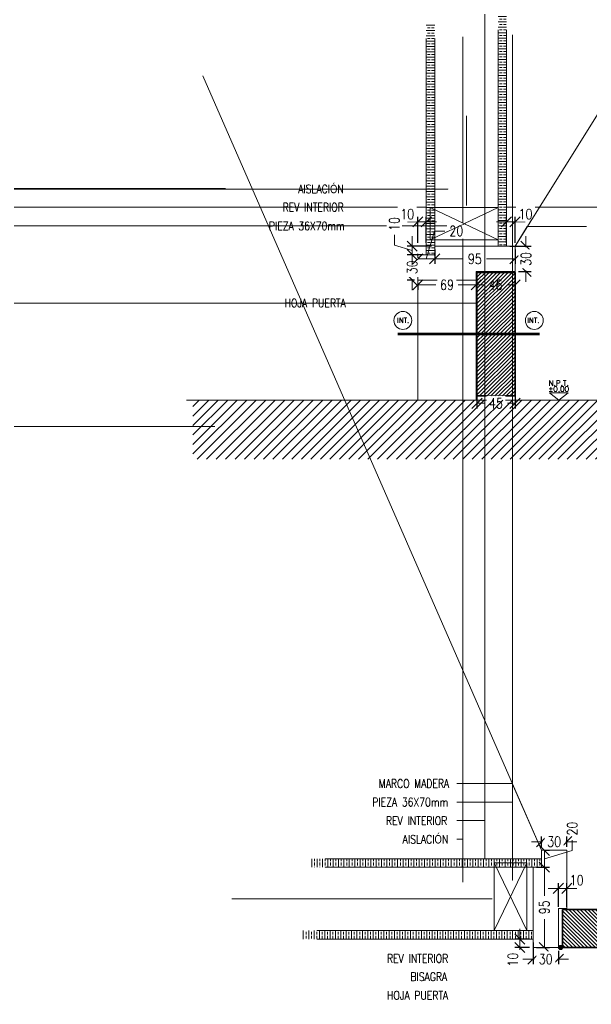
# Model space of a CAD drawing. Header units: metres. Extents: x -2 to 690, y -116 to 73.
# Drawn here: x 156.083 to 156.76, y 29.328 to 30.493 of the extents above; entities that cross this region are included whole.
import ezdxf
from ezdxf.enums import TextEntityAlignment as Align

# ---------------------------------------------------------------- set-up
doc = ezdxf.new("R2010")
doc.units = ezdxf.units.M
doc.header["$LTSCALE"] = 5
doc.header["$MEASUREMENT"] = 0
doc.layers.get('0').update_dxf_attribs({"color": 30})
doc.layers.get('DEFPOINTS').update_dxf_attribs({"color": 210})
for name, color, linetype, lineweight in [('A-ANNO-DIMS', 3, 'Continuous', 18), ('A-ANNO-SYMB', 3, 'Continuous', 18), ('A-ANNO-TEXT', 3, 'Continuous', 18), ('A-DETL-PATT', 8, 'Continuous', 18), ('A-ELEV-MBE1', 7, 'Continuous', 35), ('A-WALL-PATT', 8, 'Continuous', 18), ('A-WALL-STUD', 3, 'Continuous', 18)]:
    doc.layers.add(name, color=color, linetype=linetype, lineweight=lineweight)
doc.styles.add('E-ROMANS', font='romans.shx', dxfattribs={"width": 0.8})
doc.dimstyles.new('E-0010_TICK_12', dxfattribs={"dimscale": 0.001, "dimtxt": 12, "dimasz": 12, "dimexe": 6, "dimexo": 4, "dimgap": 6, "dimtad": 0, "dimdec": 0, "dimlfac": 1000, "dimzin": 0, "dimdsep": 46, "dimtxsty": 'E-ROMANS', "dimblk": 'OBLIQUE', "dimcen": 6, "dimclrd": 256, "dimclre": 256, "dimclrt": 256, "dimadec": 0, "dimazin": 0, "dimtfac": 1, "dimtdec": 0, "dimtmove": 1, "dimatfit": 3, "dimldrblk": 'OPEN90', "dimfxl": 1, "dimtfill": 1, "dimtolj": 1, "dimtzin": 0, "dimlwd": -1, "dimarcsym": 0})
doc.dimstyles.new('E-0100_TICK_12', dxfattribs={"dimscale": 0.001, "dimtxt": 120, "dimasz": 120, "dimexe": 60, "dimexo": 40, "dimgap": 60, "dimtad": 0, "dimzin": 0, "dimdsep": 46, "dimtxsty": 'E-ROMANS', "dimblk": 'OBLIQUE', "dimcen": 60, "dimclrd": 256, "dimclre": 256, "dimclrt": 256, "dimadec": 0, "dimazin": 0, "dimtfac": 1, "dimtmove": 1, "dimatfit": 3, "dimldrblk": 'OPEN90', "dimfxl": 1, "dimtfill": 1, "dimtolj": 1, "dimtzin": 0, "dimlwd": -1, "dimarcsym": 0})

# ---------------------------------------------------------------- blocks, each defined once
blk = doc.blocks.new('_Oblique')
at = {"color": 0, "linetype": 'ByBlock', "lineweight": -2}
blk.add_line((-0.5, -0.5), (0.5, 0.5), dxfattribs=at)
blk = doc.blocks.new('*D1726')
at = {"layer": 'A-ANNO-DIMS', "lineweight": -2, "transparency": 16777216}
for p, q in [((156.6244, 30.071), (156.6244, 30.0336)), ((156.6694, 30.071), (156.6694, 30.0336))]:
    blk.add_line(p, q, dxfattribs=at)
at = {"layer": 'A-ANNO-DIMS', "transparency": 16777216}
for p, q in [((156.6244, 30.0396), (156.6331, 30.0396)), ((156.6694, 30.0396), (156.6606, 30.0396))]:
    blk.add_line(p, q, dxfattribs=at)
at = {"layer": 'DEFPOINTS', "color": 0, "transparency": 16777216}
for p in [(156.6244, 30.075), (156.6694, 30.075), (156.6694, 30.0396)]:
    blk.add_point(p, dxfattribs=at)
at = {"layer": 'A-ANNO-DIMS', "transparency": 16777216, "xscale": 0.012, "yscale": 0.012, "zscale": 0.012, "rotation": 180}
blk.add_blockref('_Oblique', (156.6244, 30.0396), dxfattribs=at)
at = {"layer": 'A-ANNO-DIMS', "transparency": 16777216, "xscale": 0.012, "yscale": 0.012, "zscale": 0.012}
blk.add_blockref('_Oblique', (156.6694, 30.0396), dxfattribs=at)
at = {"layer": 'A-ANNO-DIMS', "transparency": 16777216, "insert": (156.6469, 30.0396), "char_height": 0.012, "attachment_point": 5, "style": 'E-ROMANS', "bg_fill": 3, "box_fill_scale": 1.25, "bg_fill_color": 256, "bg_fill_true_color": 13158600, "bg_fill_transparency": 0}
blk.add_mtext('\\A1;45', dxfattribs=at)
blk = doc.blocks.new('_Open90')
at = {"color": 0, "linetype": 'ByBlock', "lineweight": -2}
for p, q in [((0, 0), (-1, 0)), ((-0.5, 0.5), (0, 0)), ((0, 0), (-0.5, -0.5))]:
    blk.add_line(p, q, dxfattribs=at)
blk = doc.blocks.new('*D1891')
at = {"layer": 'A-ANNO-DIMS', "lineweight": -2, "transparency": 16777216}
for p, q in [((156.5544, 30.1814), (156.5544, 30.1737)), ((156.6234, 30.1814), (156.6234, 30.1737))]:
    blk.add_line(p, q, dxfattribs=at)
at = {"layer": 'A-ANNO-DIMS', "transparency": 16777216}
for p, q in [((156.5544, 30.1797), (156.5756, 30.1797)), ((156.6234, 30.1797), (156.6022, 30.1797))]:
    blk.add_line(p, q, dxfattribs=at)
at = {"layer": 'DEFPOINTS', "color": 0, "transparency": 16777216}
for p in [(156.5544, 30.1854), (156.6234, 30.1854), (156.6234, 30.1797)]:
    blk.add_point(p, dxfattribs=at)
at = {"layer": 'A-ANNO-DIMS', "transparency": 16777216, "xscale": 0.012, "yscale": 0.012, "zscale": 0.012, "rotation": 180}
blk.add_blockref('_Oblique', (156.5544, 30.1797), dxfattribs=at)
at = {"layer": 'A-ANNO-DIMS', "transparency": 16777216, "xscale": 0.012, "yscale": 0.012, "zscale": 0.012}
blk.add_blockref('_Oblique', (156.6234, 30.1797), dxfattribs=at)
at = {"layer": 'A-ANNO-DIMS', "transparency": 16777216, "insert": (156.5889, 30.1797), "char_height": 0.012, "attachment_point": 5, "style": 'E-ROMANS', "bg_fill": 3, "box_fill_scale": 1.25, "bg_fill_color": 256, "bg_fill_true_color": 13158600, "bg_fill_transparency": 0}
blk.add_mtext('\\A1;69', dxfattribs=at)
blk = doc.blocks.new('*D1892')
at = {"layer": 'A-ANNO-DIMS', "lineweight": -2, "transparency": 16777216}
for p, q in [((156.6234, 30.1914), (156.6234, 30.1737)), ((156.6694, 30.1914), (156.6694, 30.1737))]:
    blk.add_line(p, q, dxfattribs=at)
at = {"layer": 'A-ANNO-DIMS', "transparency": 16777216}
for p, q in [((156.6234, 30.1797), (156.6326, 30.1797)), ((156.6694, 30.1797), (156.6601, 30.1797))]:
    blk.add_line(p, q, dxfattribs=at)
at = {"layer": 'DEFPOINTS', "color": 0, "transparency": 16777216}
for p in [(156.6234, 30.1954), (156.6694, 30.1954), (156.6694, 30.1797)]:
    blk.add_point(p, dxfattribs=at)
at = {"layer": 'A-ANNO-DIMS', "transparency": 16777216, "xscale": 0.012, "yscale": 0.012, "zscale": 0.012, "rotation": 180}
blk.add_blockref('_Oblique', (156.6234, 30.1797), dxfattribs=at)
at = {"layer": 'A-ANNO-DIMS', "transparency": 16777216, "xscale": 0.012, "yscale": 0.012, "zscale": 0.012}
blk.add_blockref('_Oblique', (156.6694, 30.1797), dxfattribs=at)
at = {"layer": 'A-ANNO-DIMS', "transparency": 16777216, "insert": (156.6464, 30.1797), "char_height": 0.012, "attachment_point": 5, "style": 'E-ROMANS', "bg_fill": 3, "box_fill_scale": 1.25, "bg_fill_color": 256, "bg_fill_true_color": 13158600, "bg_fill_transparency": 0}
blk.add_mtext('\\A1;46', dxfattribs=at)
blk = doc.blocks.new('*D1727')
at = {"layer": 'A-ANNO-DIMS', "lineweight": -2, "transparency": 16777216}
for p, q in [((156.6947, 29.4907), (156.7101, 29.4907)), ((156.6947, 29.3957), (156.7101, 29.3957))]:
    blk.add_line(p, q, dxfattribs=at)
at = {"layer": 'A-ANNO-DIMS', "transparency": 16777216}
for p, q in [((156.7041, 29.4907), (156.7041, 29.457)), ((156.7041, 29.3957), (156.7041, 29.4294))]:
    blk.add_line(p, q, dxfattribs=at)
at = {"layer": 'DEFPOINTS', "color": 0, "transparency": 16777216}
for p in [(156.6907, 29.4907), (156.6907, 29.3957), (156.7041, 29.3957)]:
    blk.add_point(p, dxfattribs=at)
at = {"layer": 'A-ANNO-DIMS', "transparency": 16777216, "xscale": 0.012, "yscale": 0.012, "zscale": 0.012}
for p, rotation in [((156.7041, 29.4907), 90), ((156.7041, 29.3957), 270)]:
    blk.add_blockref('_Oblique', p, dxfattribs=dict(at, rotation=rotation))
at = {"layer": 'A-ANNO-DIMS', "transparency": 16777216, "insert": (156.7041, 29.4432), "char_height": 0.012, "attachment_point": 5, "rotation": 90, "style": 'E-ROMANS', "bg_fill": 3, "box_fill_scale": 1.25, "bg_fill_color": 256, "bg_fill_true_color": 13158600, "bg_fill_transparency": 0}
blk.add_mtext('\\A1;95', dxfattribs=at)
blk = doc.blocks.new('*D1893')
at = {"layer": 'A-ANNO-DIMS', "lineweight": -2, "transparency": 16777216}
for p, q in [((156.6907, 29.4017), (156.6907, 29.376)), ((156.7207, 29.3917), (156.7207, 29.376))]:
    blk.add_line(p, q, dxfattribs=at)
at = {"layer": 'A-ANNO-DIMS', "transparency": 16777216}
for p, q in [((156.6907, 29.382), (156.6787, 29.382)), ((156.6907, 29.382), (156.6919, 29.382)), ((156.7207, 29.382), (156.7195, 29.382)), ((156.7207, 29.382), (156.7327, 29.382))]:
    blk.add_line(p, q, dxfattribs=at)
at = {"layer": 'DEFPOINTS', "color": 0, "transparency": 16777216}
blk.add_point((156.6907, 29.4057), dxfattribs=at)
at = {"layer": 'A-ANNO-DIMS', "transparency": 16777216, "xscale": 0.012, "yscale": 0.012, "zscale": 0.012}
blk.add_blockref('_Oblique', (156.6907, 29.382), dxfattribs=at)
at = {"layer": 'A-ANNO-DIMS', "transparency": 16777216, "xscale": 0.012, "yscale": 0.012, "zscale": 0.012, "rotation": 180}
blk.add_blockref('_Oblique', (156.7207, 29.382), dxfattribs=at)
at = {"layer": 'A-ANNO-DIMS', "transparency": 16777216, "insert": (156.7057, 29.382), "char_height": 0.012, "attachment_point": 5, "style": 'E-ROMANS', "bg_fill": 3, "box_fill_scale": 1.25, "bg_fill_color": 256, "bg_fill_true_color": 13158600, "bg_fill_transparency": 0}
blk.add_mtext('\\A1;30', dxfattribs=at)
at = {"layer": 'DEFPOINTS', "color": 0, "transparency": 16777216}
for p in [(156.7207, 29.3957), (156.6907, 29.382)]:
    blk.add_point(p, dxfattribs=at)
blk = doc.blocks.new('*D1894')
at = {"layer": 'A-ANNO-DIMS', "transparency": 16777216}
for p, q in [((156.7371, 29.5106), (156.7371, 29.5226)), ((156.7041, 29.4907), (156.7041, 29.5107)), ((156.7041, 29.5007), (156.7371, 29.5106))]:
    blk.add_line(p, q, dxfattribs=at)
at = {"layer": 'A-ANNO-DIMS', "lineweight": -2, "transparency": 16777216}
for p, q in [((156.7047, 29.5107), (156.7101, 29.5107)), ((156.7047, 29.4907), (156.7101, 29.4907))]:
    blk.add_line(p, q, dxfattribs=at)
at = {"layer": 'DEFPOINTS', "color": 0, "transparency": 16777216}
for p in [(156.7007, 29.5107), (156.7041, 29.5107), (156.7007, 29.4907)]:
    blk.add_point(p, dxfattribs=at)
at = {"layer": 'A-ANNO-DIMS', "transparency": 16777216, "xscale": 0.012, "yscale": 0.012, "zscale": 0.012}
for p, rotation in [((156.7041, 29.5107), 90), ((156.7041, 29.4907), 270)]:
    blk.add_blockref('_Oblique', p, dxfattribs=dict(at, rotation=rotation))
at = {"layer": 'A-ANNO-DIMS', "transparency": 16777216, "insert": (156.7371, 29.5364), "char_height": 0.012, "attachment_point": 5, "rotation": 90, "style": 'E-ROMANS', "bg_fill": 3, "box_fill_scale": 1.25, "bg_fill_color": 256, "bg_fill_true_color": 13158600, "bg_fill_transparency": 0}
blk.add_mtext('\\A1;20', dxfattribs=at)
blk = doc.blocks.new('*D1895')
at = {"layer": 'A-ANNO-DIMS', "transparency": 16777216}
for p, q in [((156.7007, 29.5209), (156.6887, 29.5209)), ((156.7007, 29.5209), (156.7019, 29.5209)), ((156.7307, 29.5209), (156.7295, 29.5209)), ((156.7307, 29.5209), (156.7427, 29.5209))]:
    blk.add_line(p, q, dxfattribs=at)
at = {"layer": 'A-ANNO-DIMS', "lineweight": -2, "transparency": 16777216}
for p, q in [((156.7007, 29.5147), (156.7007, 29.5269)), ((156.7307, 29.5147), (156.7307, 29.5269))]:
    blk.add_line(p, q, dxfattribs=at)
at = {"layer": 'A-ANNO-DIMS', "transparency": 16777216, "xscale": 0.012, "yscale": 0.012, "zscale": 0.012}
blk.add_blockref('_Oblique', (156.7007, 29.5209), dxfattribs=at)
at = {"layer": 'A-ANNO-DIMS', "transparency": 16777216, "xscale": 0.012, "yscale": 0.012, "zscale": 0.012, "rotation": 180}
blk.add_blockref('_Oblique', (156.7307, 29.5209), dxfattribs=at)
at = {"layer": 'A-ANNO-DIMS', "transparency": 16777216, "insert": (156.7157, 29.5209), "char_height": 0.012, "attachment_point": 5, "style": 'E-ROMANS', "bg_fill": 3, "box_fill_scale": 1.25, "bg_fill_color": 256, "bg_fill_true_color": 13158600, "bg_fill_transparency": 0}
blk.add_mtext('\\A1;30', dxfattribs=at)
at = {"layer": 'DEFPOINTS', "color": 0, "transparency": 16777216}
for p in [(156.7307, 29.5209), (156.7007, 29.5107), (156.7307, 29.5107)]:
    blk.add_point(p, dxfattribs=at)
blk = doc.blocks.new('*D1728')
at = {"layer": 'A-ANNO-DIMS', "transparency": 16777216}
for p, q in [((156.7207, 29.4657), (156.7087, 29.4657)), ((156.7307, 29.4657), (156.7427, 29.4657))]:
    blk.add_line(p, q, dxfattribs=at)
at = {"layer": 'A-ANNO-DIMS', "lineweight": -2, "transparency": 16777216}
for p, q in [((156.7207, 29.4439), (156.7207, 29.4717)), ((156.7307, 29.4439), (156.7307, 29.4717))]:
    blk.add_line(p, q, dxfattribs=at)
at = {"layer": 'DEFPOINTS', "color": 0, "transparency": 16777216}
for p in [(156.7207, 29.4399), (156.7307, 29.4399)]:
    blk.add_point(p, dxfattribs=at)
at = {"layer": 'A-ANNO-DIMS', "transparency": 16777216, "insert": (156.7424, 29.4753), "char_height": 0.012, "attachment_point": 5, "style": 'E-ROMANS', "bg_fill": 3, "box_fill_scale": 1.25, "bg_fill_color": 256, "bg_fill_true_color": 13158600, "bg_fill_transparency": 0}
blk.add_mtext('\\A1;10', dxfattribs=at)
at = {"layer": 'A-ANNO-DIMS', "transparency": 16777216}
blk.add_line((156.7207, 29.4657), (156.7307, 29.4657), dxfattribs=at)
at = {"layer": 'DEFPOINTS', "color": 0, "transparency": 16777216}
blk.add_point((156.7307, 29.4657), dxfattribs=at)
at = {"layer": 'A-ANNO-DIMS', "transparency": 16777216, "xscale": 0.012, "yscale": 0.012, "zscale": 0.012}
blk.add_blockref('_Oblique', (156.7207, 29.4657), dxfattribs=at)
at = {"layer": 'A-ANNO-DIMS', "transparency": 16777216, "xscale": 0.012, "yscale": 0.012, "zscale": 0.012, "rotation": 180}
blk.add_blockref('_Oblique', (156.7307, 29.4657), dxfattribs=at)
blk = doc.blocks.new('*D1744')
at = {"layer": 'A-ANNO-DIMS', "lineweight": -2, "transparency": 16777216}
for p, q in [((156.5744, 30.2214), (156.5744, 30.2044)), ((156.6694, 30.2214), (156.6694, 30.2044))]:
    blk.add_line(p, q, dxfattribs=at)
at = {"layer": 'A-ANNO-DIMS', "transparency": 16777216}
for p, q in [((156.5744, 30.2104), (156.6081, 30.2104)), ((156.6694, 30.2104), (156.6356, 30.2104))]:
    blk.add_line(p, q, dxfattribs=at)
at = {"layer": 'DEFPOINTS', "color": 0, "transparency": 16777216}
for p in [(156.5744, 30.2254), (156.6694, 30.2254), (156.6694, 30.2104)]:
    blk.add_point(p, dxfattribs=at)
at = {"layer": 'A-ANNO-DIMS', "transparency": 16777216, "xscale": 0.012, "yscale": 0.012, "zscale": 0.012, "rotation": 180}
blk.add_blockref('_Oblique', (156.5744, 30.2104), dxfattribs=at)
at = {"layer": 'A-ANNO-DIMS', "transparency": 16777216, "xscale": 0.012, "yscale": 0.012, "zscale": 0.012}
blk.add_blockref('_Oblique', (156.6694, 30.2104), dxfattribs=at)
at = {"layer": 'A-ANNO-DIMS', "transparency": 16777216, "insert": (156.6219, 30.2104), "char_height": 0.012, "attachment_point": 5, "style": 'E-ROMANS', "bg_fill": 3, "box_fill_scale": 1.25, "bg_fill_color": 256, "bg_fill_true_color": 13158600, "bg_fill_transparency": 0}
blk.add_mtext('\\A1;95', dxfattribs=at)
blk = doc.blocks.new('*D1745')
at = {"layer": 'A-ANNO-DIMS', "transparency": 16777216}
for p, q in [((156.6823, 30.2254), (156.6823, 30.2374)), ((156.6823, 30.2254), (156.6823, 30.2241)), ((156.6823, 30.1954), (156.6823, 30.1966)), ((156.6823, 30.1954), (156.6823, 30.1834))]:
    blk.add_line(p, q, dxfattribs=at)
at = {"layer": 'A-ANNO-DIMS', "lineweight": -2, "transparency": 16777216}
for p, q in [((156.6634, 30.2254), (156.6883, 30.2254)), ((156.6734, 30.1954), (156.6883, 30.1954))]:
    blk.add_line(p, q, dxfattribs=at)
at = {"layer": 'DEFPOINTS', "color": 0, "transparency": 16777216}
blk.add_point((156.6594, 30.2254), dxfattribs=at)
at = {"layer": 'A-ANNO-DIMS', "transparency": 16777216, "xscale": 0.012, "yscale": 0.012, "zscale": 0.012}
for p, rotation in [((156.6823, 30.2254), 270), ((156.6823, 30.1954), 90)]:
    blk.add_blockref('_Oblique', p, dxfattribs=dict(at, rotation=rotation))
at = {"layer": 'A-ANNO-DIMS', "transparency": 16777216, "insert": (156.6823, 30.2104), "char_height": 0.012, "attachment_point": 5, "rotation": 90, "style": 'E-ROMANS', "bg_fill": 3, "box_fill_scale": 1.25, "bg_fill_color": 256, "bg_fill_true_color": 13158600, "bg_fill_transparency": 0}
blk.add_mtext('\\A1;30', dxfattribs=at)
at = {"layer": 'DEFPOINTS', "color": 0, "transparency": 16777216}
for p in [(156.6823, 30.2254), (156.6694, 30.1954)]:
    blk.add_point(p, dxfattribs=at)
blk = doc.blocks.new('*D1746')
at = {"layer": 'A-ANNO-DIMS', "transparency": 16777216}
for p, q in [((156.5477, 30.2154), (156.5477, 30.2274)), ((156.5477, 30.2154), (156.5477, 30.2141)), ((156.5477, 30.1854), (156.5477, 30.1866)), ((156.5477, 30.1854), (156.5477, 30.1734))]:
    blk.add_line(p, q, dxfattribs=at)
at = {"layer": 'A-ANNO-DIMS', "lineweight": -2, "transparency": 16777216}
for p, q in [((156.5504, 30.2154), (156.5417, 30.2154)), ((156.5504, 30.1854), (156.5417, 30.1854))]:
    blk.add_line(p, q, dxfattribs=at)
at = {"layer": 'A-ANNO-DIMS', "transparency": 16777216, "xscale": 0.012, "yscale": 0.012, "zscale": 0.012}
for p, rotation in [((156.5477, 30.2154), 270), ((156.5477, 30.1854), 90)]:
    blk.add_blockref('_Oblique', p, dxfattribs=dict(at, rotation=rotation))
at = {"layer": 'A-ANNO-DIMS', "transparency": 16777216, "insert": (156.5477, 30.2004), "char_height": 0.012, "attachment_point": 5, "rotation": 90, "style": 'E-ROMANS', "bg_fill": 3, "box_fill_scale": 1.25, "bg_fill_color": 256, "bg_fill_true_color": 13158600, "bg_fill_transparency": 0}
blk.add_mtext('\\A1;30', dxfattribs=at)
at = {"layer": 'DEFPOINTS', "color": 0, "transparency": 16777216}
for p in [(156.5544, 30.2154), (156.5477, 30.1854), (156.5544, 30.1854)]:
    blk.add_point(p, dxfattribs=at)
blk = doc.blocks.new('*D1747')
at = {"layer": 'A-ANNO-DIMS', "transparency": 16777216}
for p, q in [((156.5267, 30.2267), (156.5267, 30.2387)), ((156.5477, 30.2254), (156.5477, 30.2374)), ((156.5477, 30.2204), (156.5267, 30.2267)), ((156.5477, 30.2154), (156.5477, 30.2254)), ((156.5477, 30.2154), (156.5477, 30.2254)), ((156.5477, 30.2154), (156.5477, 30.2034))]:
    blk.add_line(p, q, dxfattribs=at)
at = {"layer": 'A-ANNO-DIMS', "lineweight": -2, "transparency": 16777216}
for p, q in [((156.5704, 30.2254), (156.5417, 30.2254)), ((156.5604, 30.2154), (156.5417, 30.2154))]:
    blk.add_line(p, q, dxfattribs=at)
at = {"layer": 'DEFPOINTS', "color": 0, "transparency": 16777216}
for p in [(156.5477, 30.2254), (156.5744, 30.2254), (156.5644, 30.2154)]:
    blk.add_point(p, dxfattribs=at)
at = {"layer": 'A-ANNO-DIMS', "transparency": 16777216, "xscale": 0.012, "yscale": 0.012, "zscale": 0.012}
for p, rotation in [((156.5477, 30.2254), 270), ((156.5477, 30.2154), 90)]:
    blk.add_blockref('_Oblique', p, dxfattribs=dict(at, rotation=rotation))
at = {"layer": 'A-ANNO-DIMS', "transparency": 16777216, "insert": (156.5267, 30.2518), "char_height": 0.012, "attachment_point": 5, "rotation": 90, "style": 'E-ROMANS', "bg_fill": 3, "box_fill_scale": 1.25, "bg_fill_color": 256, "bg_fill_true_color": 13158600, "bg_fill_transparency": 0}
blk.add_mtext('\\A1;10', dxfattribs=at)
blk = doc.blocks.new('*D1748')
at = {"layer": 'A-ANNO-DIMS', "transparency": 16777216}
for p, q in [((156.5544, 30.2543), (156.5424, 30.2543)), ((156.5644, 30.2543), (156.5764, 30.2543))]:
    blk.add_line(p, q, dxfattribs=at)
at = {"layer": 'A-ANNO-DIMS', "lineweight": -2, "transparency": 16777216}
for p, q in [((156.5544, 30.2294), (156.5544, 30.2603)), ((156.5644, 30.2294), (156.5644, 30.2603))]:
    blk.add_line(p, q, dxfattribs=at)
at = {"layer": 'DEFPOINTS', "color": 0, "transparency": 16777216}
for p in [(156.5644, 30.2543), (156.5544, 30.2254), (156.5644, 30.2254)]:
    blk.add_point(p, dxfattribs=at)
at = {"layer": 'A-ANNO-DIMS', "transparency": 16777216, "insert": (156.5419, 30.2634), "char_height": 0.012, "attachment_point": 5, "style": 'E-ROMANS', "bg_fill": 3, "box_fill_scale": 1.25, "bg_fill_color": 256, "bg_fill_true_color": 13158600, "bg_fill_transparency": 0}
blk.add_mtext('\\A1;10', dxfattribs=at)
at = {"layer": 'A-ANNO-DIMS', "transparency": 16777216}
blk.add_line((156.5544, 30.2543), (156.5644, 30.2543), dxfattribs=at)
at = {"layer": 'A-ANNO-DIMS', "transparency": 16777216, "xscale": 0.012, "yscale": 0.012, "zscale": 0.012}
blk.add_blockref('_Oblique', (156.5544, 30.2543), dxfattribs=at)
at = {"layer": 'A-ANNO-DIMS', "transparency": 16777216, "xscale": 0.012, "yscale": 0.012, "zscale": 0.012, "rotation": 180}
blk.add_blockref('_Oblique', (156.5644, 30.2543), dxfattribs=at)
blk = doc.blocks.new('*D1749')
at = {"layer": 'A-ANNO-DIMS', "transparency": 16777216}
for p, q in [((156.6594, 30.2543), (156.6474, 30.2543)), ((156.6694, 30.2543), (156.6814, 30.2543))]:
    blk.add_line(p, q, dxfattribs=at)
at = {"layer": 'A-ANNO-DIMS', "lineweight": -2, "transparency": 16777216}
for p, q in [((156.6594, 30.2294), (156.6594, 30.2603)), ((156.6694, 30.2294), (156.6694, 30.2603))]:
    blk.add_line(p, q, dxfattribs=at)
at = {"layer": 'DEFPOINTS', "color": 0, "transparency": 16777216}
for p in [(156.6594, 30.2543), (156.6594, 30.2254), (156.6694, 30.2254)]:
    blk.add_point(p, dxfattribs=at)
at = {"layer": 'A-ANNO-DIMS', "transparency": 16777216, "insert": (156.6818, 30.2634), "char_height": 0.012, "attachment_point": 5, "style": 'E-ROMANS', "bg_fill": 3, "box_fill_scale": 1.25, "bg_fill_color": 256, "bg_fill_true_color": 13158600, "bg_fill_transparency": 0}
blk.add_mtext('\\A1;10', dxfattribs=at)
at = {"layer": 'A-ANNO-DIMS', "transparency": 16777216}
blk.add_line((156.6694, 30.2543), (156.6594, 30.2543), dxfattribs=at)
at = {"layer": 'A-ANNO-DIMS', "transparency": 16777216, "xscale": 0.012, "yscale": 0.012, "zscale": 0.012}
blk.add_blockref('_Oblique', (156.6594, 30.2543), dxfattribs=at)
at = {"layer": 'A-ANNO-DIMS', "transparency": 16777216, "xscale": 0.012, "yscale": 0.012, "zscale": 0.012, "rotation": 180}
blk.add_blockref('_Oblique', (156.6694, 30.2543), dxfattribs=at)
blk = doc.blocks.new('*D1750')
at = {"layer": 'A-ANNO-DIMS', "transparency": 16777216}
for p, q in [((156.5644, 30.2104), (156.5743, 30.2434)), ((156.5743, 30.2434), (156.5863, 30.2434)), ((156.5544, 30.2104), (156.5744, 30.2104))]:
    blk.add_line(p, q, dxfattribs=at)
at = {"layer": 'A-ANNO-DIMS', "lineweight": -2, "transparency": 16777216}
for p, q in [((156.5544, 30.2144), (156.5544, 30.2164)), ((156.5744, 30.2144), (156.5744, 30.2164))]:
    blk.add_line(p, q, dxfattribs=at)
at = {"layer": 'DEFPOINTS', "color": 0, "transparency": 16777216}
for p in [(156.5544, 30.2104), (156.5744, 30.2104), (156.5744, 30.2104)]:
    blk.add_point(p, dxfattribs=at)
at = {"layer": 'A-ANNO-DIMS', "transparency": 16777216, "xscale": 0.012, "yscale": 0.012, "zscale": 0.012, "rotation": 180}
blk.add_blockref('_Oblique', (156.5544, 30.2104), dxfattribs=at)
at = {"layer": 'A-ANNO-DIMS', "transparency": 16777216, "xscale": 0.012, "yscale": 0.012, "zscale": 0.012}
blk.add_blockref('_Oblique', (156.5744, 30.2104), dxfattribs=at)
at = {"layer": 'A-ANNO-DIMS', "transparency": 16777216, "insert": (156.6, 30.2434), "char_height": 0.012, "attachment_point": 5, "style": 'E-ROMANS', "bg_fill": 3, "box_fill_scale": 1.25, "bg_fill_color": 256, "bg_fill_true_color": 13158600, "bg_fill_transparency": 0}
blk.add_mtext('\\A1;20', dxfattribs=at)
blk = doc.blocks.new('*D1757')
at = {"layer": 'A-ANNO-DIMS', "transparency": 16777216}
for p, q in [((156.675, 29.4057), (156.675, 29.4177)), ((156.675, 29.3957), (156.675, 29.3837))]:
    blk.add_line(p, q, dxfattribs=at)
at = {"layer": 'A-ANNO-DIMS', "lineweight": -2, "transparency": 16777216}
for p, q in [((156.6867, 29.4057), (156.669, 29.4057)), ((156.6867, 29.3957), (156.669, 29.3957))]:
    blk.add_line(p, q, dxfattribs=at)
at = {"layer": 'DEFPOINTS', "color": 0, "transparency": 16777216}
for p in [(156.675, 29.4057), (156.6907, 29.4057), (156.6907, 29.3957)]:
    blk.add_point(p, dxfattribs=at)
at = {"layer": 'A-ANNO-DIMS', "transparency": 16777216, "xscale": 0.012, "yscale": 0.012, "zscale": 0.012, "rotation": 270}
blk.add_blockref('_Oblique', (156.675, 29.4057), dxfattribs=at)
at = {"layer": 'A-ANNO-DIMS', "transparency": 16777216, "insert": (156.6669, 29.3814), "char_height": 0.012, "attachment_point": 5, "rotation": 90, "style": 'E-ROMANS', "bg_fill": 3, "box_fill_scale": 1.25, "bg_fill_color": 256, "bg_fill_true_color": 13158600, "bg_fill_transparency": 0}
blk.add_mtext('\\A1;10', dxfattribs=at)
at = {"layer": 'A-ANNO-DIMS', "transparency": 16777216}
blk.add_line((156.675, 29.3957), (156.675, 29.4057), dxfattribs=at)
at = {"layer": 'A-ANNO-DIMS', "transparency": 16777216, "xscale": 0.012, "yscale": 0.012, "zscale": 0.012, "rotation": 90}
blk.add_blockref('_Oblique', (156.675, 29.3957), dxfattribs=at)

msp = doc.modelspace()

# ---------------------------------------------------------------- hatches: boundary and pattern name
at = {"layer": 'A-DETL-PATT'}
h = msp.add_hatch(dxfattribs=at)
h.set_pattern_fill('BRASS', color=256, scale=0.001, style=0)
h.set_pattern_definition([(0, (-414.344322, 6.53222), (0, 0.00635), []), (0, (-414.344322, 6.535395), (0, 0.00635), [0.003175, -0.0015875])])
h.paths.add_polyline_path([(156.6594, 30.2254), (156.6594, 30.4987), (156.6494, 30.4987), (156.6494, 30.2254)])
h = msp.add_hatch(dxfattribs=at)
h.set_pattern_fill('BRASS', color=256, scale=0.001, style=0)
h.set_pattern_definition([(0, (-414.429322, 6.52222), (0, 0.00635), []), (0, (-414.429322, 6.525395), (0, 0.00635), [0.003175, -0.0015875])])
h.paths.add_polyline_path([(156.5744, 30.2154), (156.5744, 30.4887), (156.5644, 30.4887), (156.5644, 30.2154)])
h = msp.add_hatch(dxfattribs=at)
h.set_pattern_fill('BRASS', color=256, scale=0.001, angle=90, style=0)
h.set_pattern_definition([(90, (180.39384, -541.5879975), (-0.00635, 4e-19), []), (90, (180.390665, -541.5879975), (-0.00635, 4e-19), [0.003175, -0.0015875])])
h.paths.add_polyline_path([(156.7007, 29.4907), (156.4273, 29.4907), (156.4273, 29.5007), (156.7007, 29.5007)])
h = msp.add_hatch(dxfattribs=at)
h.set_pattern_fill('ANSI31', color=256, scale=0.001, angle=90)
h.set_pattern_definition([(135, (186.92006, -123.461472), (-0.00224506403, -0.00224506403), [])])
h.paths.add_polyline_path([(156.798, 29.4407), (156.798, 29.3957), (156.7257, 29.3957), (156.7257, 29.4407)])
h = msp.add_hatch(dxfattribs=at)
h.set_pattern_fill('BRASS', color=256, scale=0.001, angle=90, style=0)
h.set_pattern_definition([(90, (180.38384, -541.5029975), (-0.00635, 4e-19), []), (90, (180.380665, -541.5029975), (-0.00635, 4e-19), [0.003175, -0.0015875])])
h.paths.add_polyline_path([(156.6907, 29.4057), (156.4173, 29.4057), (156.4173, 29.4157), (156.6907, 29.4157)])
h = msp.add_hatch(dxfattribs=at)
h.set_pattern_fill('ANSI31', color=256, scale=0.0001)
h.set_pattern_definition([(45, (3.7380952, -0.01), (-0.000224506403, 0.000224506403), [])])
edge = h.paths.add_edge_path()
edge.add_arc((156.7232, 29.3957), 0.0025, 0, 360)

# ---------------------------------------------------------------- linework, layer by layer
at = {"layer": 'A-ANNO-DIMS'}
msp.add_line((156.5544, 30.1206), (156.5544, 30.0433), dxfattribs=at)
at = {"layer": 'A-ANNO-SYMB'}
for p, q in [((156.6494, 30.2254), (156.6494, 30.4813)), ((156.6594, 30.2254), (156.6594, 30.4813)), ((156.5644, 30.2154), (156.5644, 30.4713)), ((156.5744, 30.2154), (156.5744, 30.4713)), ((156.6594, 30.2344), (156.6594, 30.2254)), ((156.6684, 30.2254), (156.6594, 30.2254)), ((156.2809, 30.0433), (156.8871, 30.0433)), ((156.7007, 29.5007), (156.4448, 29.5007)), ((156.7007, 29.5007), (156.7007, 29.4907)), ((156.7007, 29.4907), (156.4448, 29.4907)), ((156.6907, 29.4157), (156.4348, 29.4157)), ((156.6907, 29.4157), (156.6907, 29.4057)), ((156.6907, 29.4057), (156.4348, 29.4057))]:
    msp.add_line(p, q, dxfattribs=at)
for points in [[(156.5744, 30.2154), (156.5544, 30.2154), (156.5544, 30.1854), (156.6234, 30.1854), (156.6234, 30.1954), (156.6694, 30.1954), (156.6694, 30.2254), (156.6494, 30.2254), (156.5744, 30.2254)], [(156.7007, 29.4907), (156.7007, 29.5107), (156.7307, 29.5107), (156.7307, 29.4417), (156.7207, 29.4417), (156.7207, 29.3957), (156.6907, 29.3957), (156.6907, 29.4157), (156.6907, 29.4907)], [(156.7007, 29.4907), (156.7007, 29.5107), (156.7307, 29.5107), (156.7307, 29.4417), (156.7207, 29.4417), (156.7207, 29.3957), (156.6907, 29.3957), (156.6907, 29.4157), (156.6907, 29.4907)]]:
    msp.add_lwpolyline(points, close=True, dxfattribs=at)
for points in [[(156.7321, 30.0518), (156.7101, 30.0518)], [(156.7321, 30.0518), (156.7211, 30.0433), (156.7101, 30.0518)]]:
    msp.add_lwpolyline(points, dxfattribs=at)
msp.add_circle((156.7232, 29.3957), 0.0025, dxfattribs=at)
at = {"layer": 'A-ANNO-TEXT'}
for centre, start, end in [((156.5367, 30.1376), 0, 180), ((156.5367, 30.1376), 180, 0), ((156.6922, 30.1376), 0, 180), ((156.6922, 30.1376), 180, 0)]:
    msp.add_arc(centre, 0.0106, start, end, dxfattribs=at)
at = {"layer": 'A-ELEV-MBE1'}
for p, q in [((156.6694, 30.1944), (156.6244, 30.1944)), ((156.6244, 30.1944), (156.6244, 30.1221)), ((156.6694, 30.1221), (156.6694, 30.1944)), ((156.6244, 30.0483), (156.6244, 30.1206)), ((156.6694, 30.1206), (156.6694, 30.0483)), ((156.6694, 30.0483), (156.6244, 30.0483)), ((156.7257, 29.3957), (156.7257, 29.4407)), ((156.7257, 29.4407), (156.798, 29.4407)), ((156.798, 29.3957), (156.7257, 29.3957))]:
    msp.add_line(p, q, dxfattribs=at)
at = {"layer": 'A-WALL-PATT', "ltscale": 0.075}
for p, q in [((156.6119, 30.2736), (156.6119, 30.3797)), ((156.6425, 29.4532), (156.3345, 29.4532))]:
    msp.add_line(p, q, dxfattribs=at)
at = {"layer": 'DEFPOINTS'}
for p, q in [((156.6982, 30.1221), (156.5306, 30.1221)), ((156.6982, 30.1206), (156.5306, 30.1206))]:
    msp.add_line(p, q, dxfattribs=at)

# ---------------------------------------------------------------- texts
at = {"layer": 'A-ANNO-TEXT', "style": 'E-ROMANS'}
for p in [(156.5299, 30.1346), (156.6839, 30.1346)]:
    msp.add_text('INT.', height=0.006, dxfattribs=at).set_placement(p)
at = {"layer": 'A-ANNO-TEXT', "char_height": 0.01, "attachment_point": 6, "style": 'E-ROMANS'}
for s, insert in [('AISLACI{\\fArial|b0|i0|c0|p34;Ó}N', (156.4668, 30.2931)), ('REV INTERIOR', (156.4668, 30.2716)), ('PIEZA 36X70mm', (156.468, 30.2494)), ('HOJA PUERTA', (156.4692, 30.1582)), ('MARCO MADERA', (156.5916, 29.5897)), ('PIEZA 36X70mm', (156.5904, 29.5677)), ('REV INTERIOR', (156.5892, 29.5457)), ('AISLACI{\\fArial|b0|i0|c0|p34;Ó}N', (156.5904, 29.5237)), ('REV INTERIOR', (156.5904, 29.3827)), ('BISAGRA', (156.5892, 29.3611)), ('HOJA PUERTA', (156.5904, 29.3391))]:
    msp.add_mtext(s, dxfattribs=dict(at, insert=insert))
at = {"layer": 'A-ANNO-TEXT', "style": 'E-ROMANS'}
for tag, text, p in [('%%P0,00', '0.00', (156.7211, 30.0515)), ('N.P.T.', 'N.', (156.7211, 30.0585))]:
    msp.add_attdef(tag, text=text, height=0.00625, dxfattribs=at).set_placement(p, align=Align.BOTTOM_CENTER)

# ---------------------------------------------------------------- leaders
at = {"layer": 'A-ANNO-TEXT', "annotation_type": 0, "has_hookline": 1, "hookline_direction": 1, "horizontal_direction": (-1, 0, 0)}
for points in [[(155.3567, 30.083), (155.3567, 30.1124), (155.413, 30.1124)], [(155.3298, 30.2283), (155.3714, 30.2716), (155.413, 30.2716)], [(155.3369, 30.2254), (155.381, 30.2495), (155.413, 30.2495)], [(155.3269, 30.2938), (155.3718, 30.2938), (155.413, 30.2938)], [(156.6594, 30.2716), (156.7043, 30.2716), (156.7539, 30.2716)], [(155.3469, 30.1582), (155.3978, 30.1582), (155.413, 30.1582)], [(155.3144, 30.012), (155.3656, 30.012), (155.4117, 30.012)], [(155.5448, 29.4057), (155.5448, 29.3826), (155.6049, 29.3826)], [(155.4612, 29.3957), (155.4612, 29.3386), (155.6049, 29.3386)], [(155.4824, 29.3932), (155.4824, 29.3606), (155.6049, 29.3606)]]:
    msp.add_leader(points, dimstyle='E-0100_TICK_12', override={"dimasz": 0.05, "dimtad": 0, "dimldrblk": 'Open90'}, dxfattribs=at)
at = {"layer": 'A-ANNO-TEXT', "annotation_type": 0, "has_hookline": 1, "hookline_direction": 1}
for points in [[(156.5899, 30.2931), (156.5232, 30.2931), (156.4771, 30.2931)], [(156.5644, 30.2716), (156.5232, 30.2716), (156.4771, 30.2716)], [(156.5902, 30.2495), (156.5244, 30.2495), (156.4783, 30.2495)], [(156.6244, 30.1582), (156.5257, 30.1582), (156.4795, 30.1582)]]:
    msp.add_leader(points, dimstyle='E-0100_TICK_12', override={"dimasz": 0.05, "dimtad": 0, "dimldrblk": 'Open90'}, dxfattribs=at)

# ---------------------------------------------------------------- next in the draw order: dimensions: what is measured, and where the dimension line sits
at = {"layer": 'A-ANNO-DIMS'}
for base, p1, p2, picture, middle in [((156.6234, 30.1797), (156.5544, 30.1854), (156.6234, 30.1854), '*D1891', (156.5889, 30.1797)), ((156.6694, 30.0396), (156.6244, 30.075), (156.6694, 30.075), '*D1726', (156.6469, 30.0396))]:
    dim = msp.add_linear_dim(base=base, p1=p1, p2=p2, dimstyle='E-0010_TICK_12', dxfattribs=at)
    dim.commit()
    dim.dimension.update_dxf_attribs({"geometry": picture, "text_midpoint": middle})
dim = msp.add_linear_dim(base=(156.7041, 29.3957), p1=(156.6907, 29.4907), p2=(156.6907, 29.3957), angle=270, dimstyle='E-0010_TICK_12', dxfattribs=at)
dim.commit()
dim.dimension.update_dxf_attribs({"geometry": '*D1727', "text_midpoint": (156.7041, 29.4432)})

# ---------------------------------------------------------------- next in the draw order: hatches: boundary and pattern name
at = {"layer": 'A-DETL-PATT'}
h = msp.add_hatch(dxfattribs=at)
h.set_pattern_fill('ANSI31', color=256, scale=0.0025)
h.set_pattern_definition([(45, (3.683373, 0), (-0.00561266008, 0.00561266008), [])])
h.paths.add_polyline_path([(156.2884, 30.0433), (156.8936, 30.0433), (156.8936, 29.9733), (156.2884, 29.9733)])

# ---------------------------------------------------------------- next in the draw order: linework, layer by layer
at = {"layer": 'A-ANNO-DIMS'}
msp.add_line((156.5544, 30.1854), (156.5544, 30.1221), dxfattribs=at)

# ---------------------------------------------------------------- next in the draw order: dimensions: what is measured, and where the dimension line sits
dim = msp.add_linear_dim(base=(156.6694, 30.1797), p1=(156.6234, 30.1954), p2=(156.6694, 30.1954), dimstyle='E-0010_TICK_12', dxfattribs=at)
dim.commit()
dim.dimension.update_dxf_attribs({"geometry": '*D1892', "text_midpoint": (156.6464, 30.1797)})
for base, p1, p2, angle, picture, middle in [((156.7041, 29.5107), (156.7007, 29.4907), (156.7007, 29.5107), 270, '*D1894', (156.7371, 29.5286)), ((156.6907, 29.382), (156.7207, 29.3957), (156.6907, 29.4057), 180, '*D1893', (156.7057, 29.382))]:
    dim = msp.add_linear_dim(base=base, p1=p1, p2=p2, angle=angle, dimstyle='E-0010_TICK_12', dxfattribs=at)
    dim.commit()
    dim.dimension.update_dxf_attribs({"geometry": picture, "text_midpoint": middle})

# ---------------------------------------------------------------- next in the draw order: leaders
at = {"layer": 'A-ANNO-TEXT', "annotation_type": 0, "has_hookline": 1, "hookline_direction": 1}
msp.add_leader([(156.6076, 29.4732), (156.6076, 29.5238), (156.6007, 29.5238)], dimstyle='E-0100_TICK_12', override={"dimasz": 0.05, "dimtad": 0, "dimldrblk": 'Open90'}, dxfattribs=at)

# ---------------------------------------------------------------- next in the draw order: hatches: boundary and pattern name
at = {"layer": 'A-DETL-PATT'}
h = msp.add_hatch(dxfattribs=at)
h.set_pattern_fill('ANSI31', color=256, scale=0.001)
h.set_pattern_definition([(45, (3.6933732, 0), (-0.00224506403, 0.00224506403), [])])
h.paths.add_polyline_path([(156.6694, 30.1206), (156.6244, 30.1206), (156.6244, 30.0483), (156.6694, 30.0483)])
h.paths.add_polyline_path([(156.6244, 30.1221), (156.6694, 30.1221), (156.6694, 30.1944), (156.6244, 30.1944)])

# ---------------------------------------------------------------- next in the draw order: linework, layer by layer
at = {"layer": 'A-ANNO-DIMS'}
for p, q in [((156.6694, 30.1954), (156.6694, 30.0433)), ((156.6234, 30.1854), (156.6234, 30.0433))]:
    msp.add_line(p, q, dxfattribs=at)

# ---------------------------------------------------------------- next in the draw order: dimensions: what is measured, and where the dimension line sits
dim = msp.add_linear_dim(base=(156.7307, 29.5209), p1=(156.7007, 29.5107), p2=(156.7307, 29.5107), angle=180, dimstyle='E-0010_TICK_12', dxfattribs=at)
dim.commit()
dim.dimension.update_dxf_attribs({"geometry": '*D1895', "text_midpoint": (156.7157, 29.5209)})
for base, p1, p2, angle, picture, middle in [((156.7307, 29.4657), (156.7207, 29.4399), (156.7307, 29.4399), 180, '*D1728', (156.7424, 29.4753)), ((156.675, 29.4057), (156.6907, 29.3957), (156.6907, 29.4057), 90, '*D1757', (156.6669, 29.3814))]:
    dim = msp.add_linear_dim(base=base, p1=p1, p2=p2, angle=angle, dimstyle='E-0010_TICK_12', dxfattribs=at)
    dim.commit()
    dim.dimension.update_dxf_attribs({"geometry": picture, "text_midpoint": middle, "dimtype": 160})

# ---------------------------------------------------------------- next in the draw order: leaders
at = {"layer": 'A-ANNO-TEXT', "annotation_type": 0, "has_hookline": 1, "hookline_direction": 1, "horizontal_direction": (-1, 0, 0)}
for points in [[(155.4899, 29.5107), (155.4899, 29.6118), (155.6049, 29.6118)], [(155.5721, 29.5007), (155.5721, 29.5458), (155.6049, 29.5458)], [(155.5391, 29.4755), (155.5391, 29.5678), (155.6049, 29.5678)], [(155.5981, 29.4732), (155.5981, 29.5238), (155.6049, 29.5238)]]:
    msp.add_leader(points, dimstyle='E-0100_TICK_12', override={"dimasz": 0.05, "dimtad": 0, "dimldrblk": 'Open90'}, dxfattribs=at)
at = {"layer": 'A-ANNO-TEXT', "annotation_type": 0, "has_hookline": 1, "hookline_direction": 1}
for points in [[(156.6335, 29.5007), (156.6335, 29.5458), (156.6007, 29.5458)], [(156.6666, 29.4755), (156.6666, 29.5678), (156.6007, 29.5678)]]:
    msp.add_leader(points, dimstyle='E-0100_TICK_12', override={"dimasz": 0.05, "dimtad": 0, "dimldrblk": 'Open90'}, dxfattribs=at)

# ---------------------------------------------------------------- next in the draw order: linework, layer by layer
at = {"layer": 'A-WALL-STUD'}
for p, q in [((156.6446, 29.4157), (156.6832, 29.496)), ((156.6446, 29.496), (156.6832, 29.4157))]:
    msp.add_line(p, q, dxfattribs=at)
msp.add_lwpolyline([(156.6446, 29.4157), (156.6832, 29.4157), (156.6832, 29.496), (156.6446, 29.496), (156.6446, 29.4157)], dxfattribs=at)

# ---------------------------------------------------------------- next in the draw order: leaders
at = {"layer": 'A-ANNO-TEXT', "annotation_type": 0, "has_hookline": 1, "hookline_direction": 1}
msp.add_leader([(156.7007, 29.5107), (156.6661, 29.5898), (156.6007, 29.5898)], dimstyle='E-0100_TICK_12', override={"dimasz": 0.05, "dimtad": 0, "dimldrblk": 'Open90'}, dxfattribs=at)

# ---------------------------------------------------------------- next in the draw order: dimensions: what is measured, and where the dimension line sits
at = {"layer": 'A-ANNO-DIMS'}
for base, p1, p2, angle, picture, middle in [((156.5477, 30.1854), (156.5544, 30.2154), (156.5544, 30.1854), 90, '*D1746', (156.5477, 30.2004)), ((156.6694, 30.2104), (156.5744, 30.2254), (156.6694, 30.2254), 0, '*D1744', (156.6219, 30.2104))]:
    dim = msp.add_linear_dim(base=base, p1=p1, p2=p2, angle=angle, dimstyle='E-0010_TICK_12', dxfattribs=at)
    dim.commit()
    dim.dimension.update_dxf_attribs({"geometry": picture, "text_midpoint": middle})

# ---------------------------------------------------------------- next in the draw order: dimensions: what is measured, and where the dimension line sits
for base, p1, p2, picture, middle in [((156.5477, 30.2254), (156.5644, 30.2154), (156.5744, 30.2254), '*D1747', (156.5267, 30.2447)), ((156.6823, 30.2254), (156.6694, 30.1954), (156.6594, 30.2254), '*D1745', (156.6823, 30.2104))]:
    dim = msp.add_linear_dim(base=base, p1=p1, p2=p2, angle=90, dimstyle='E-0010_TICK_12', dxfattribs=at)
    dim.commit()
    dim.dimension.update_dxf_attribs({"geometry": picture, "text_midpoint": middle})

# ---------------------------------------------------------------- next in the draw order: dimensions: what is measured, and where the dimension line sits
for base, p1, p2, angle, picture, middle in [((156.5644, 30.2543), (156.5544, 30.2254), (156.5644, 30.2254), 0, '*D1748', (156.5419, 30.2634)), ((156.6594, 30.2543), (156.6694, 30.2254), (156.6594, 30.2254), 180, '*D1749', (156.6818, 30.2634))]:
    dim = msp.add_linear_dim(base=base, p1=p1, p2=p2, angle=angle, dimstyle='E-0010_TICK_12', dxfattribs=at)
    dim.commit()
    dim.dimension.update_dxf_attribs({"geometry": picture, "text_midpoint": middle, "dimtype": 160})

# ---------------------------------------------------------------- next in the draw order: dimensions: what is measured, and where the dimension line sits
dim = msp.add_linear_dim(base=(156.5744, 30.2104), p1=(156.5544, 30.2104), p2=(156.5744, 30.2104), angle=180, dimstyle='E-0010_TICK_12', dxfattribs=at)
dim.commit()
dim.dimension.update_dxf_attribs({"geometry": '*D1750', "text_midpoint": (156.5923, 30.2434)})

# ---------------------------------------------------------------- next in the draw order: leaders
at = {"layer": 'A-ANNO-TEXT', "annotation_type": 0, "has_hookline": 1, "hookline_direction": 1, "horizontal_direction": (-1, 0, 0)}
msp.add_leader([(156.6694, 30.2254), (156.6839, 30.2486), (156.7539, 30.2486)], dimstyle='E-0100_TICK_12', override={"dimasz": 0.05, "dimtad": 0, "dimldrblk": 'Open90'}, dxfattribs=at)

# ---------------------------------------------------------------- next in the draw order: linework, layer by layer
at = {"layer": 'A-WALL-STUD'}
for p, q in [((156.6494, 30.2714), (156.569, 30.2329)), ((156.569, 30.2714), (156.6494, 30.2329))]:
    msp.add_line(p, q, dxfattribs=at)
msp.add_lwpolyline([(156.6494, 30.2714), (156.6494, 30.2329), (156.569, 30.2329), (156.569, 30.2714), (156.6494, 30.2714)], dxfattribs=at)

# ---------------------------------------------------------------- next in the draw order: leaders
at = {"layer": 'A-ANNO-TEXT', "annotation_type": 0, "has_hookline": 1, "hookline_direction": 1, "horizontal_direction": (-1, 0, 0)}
msp.add_leader([(155.5089, 29.5044), (155.5396, 29.5898), (155.6049, 29.5898)], dimstyle='E-0100_TICK_12', override={"dimasz": 0.05, "dimtad": 0, "dimldrblk": 'Open90'}, dxfattribs=at)

doc.saveas('drawing.dxf')
